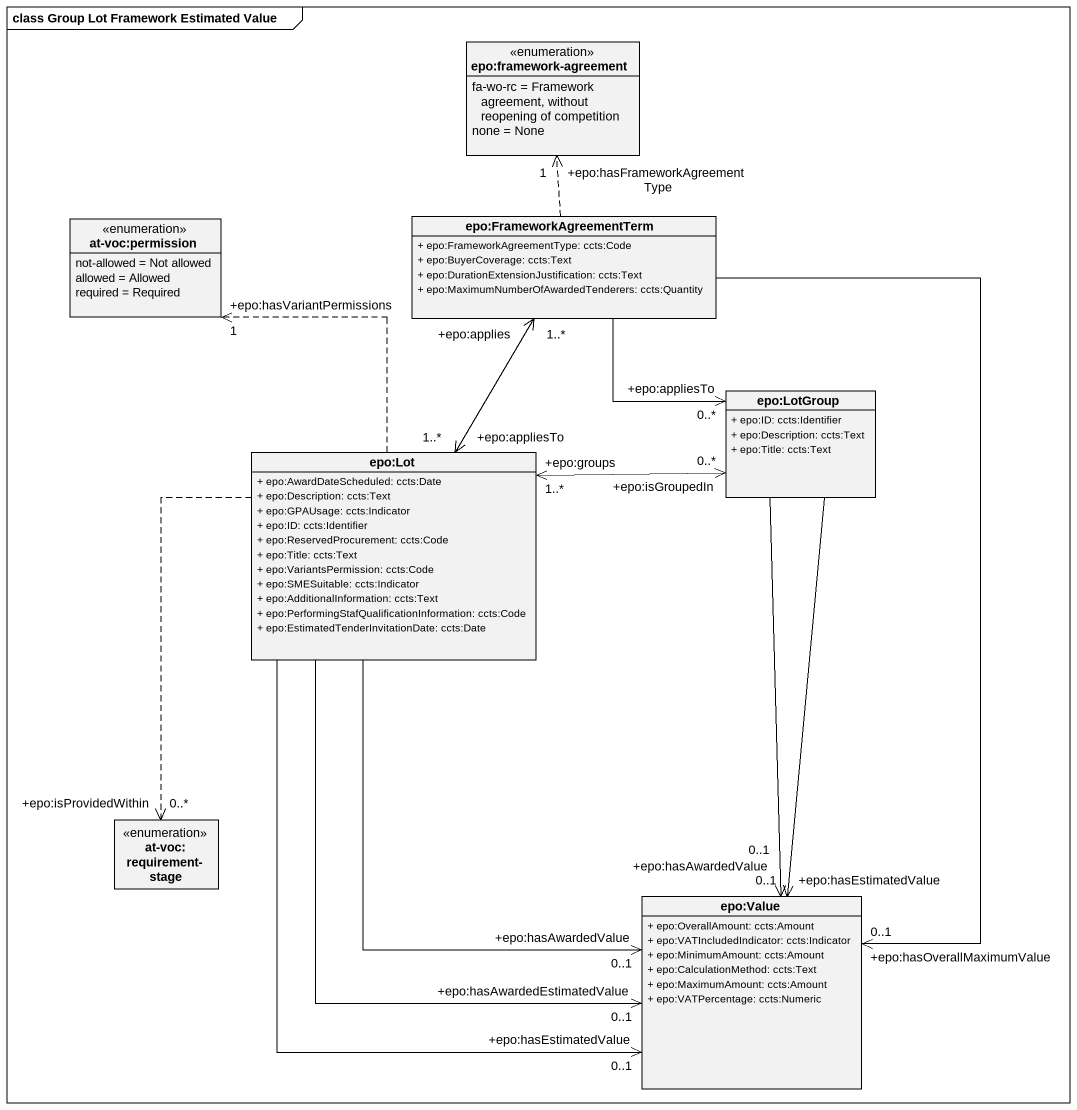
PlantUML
@startuml
mainframe class Group Lot Framework Estimated Value
hide circle
hide empty members
skinparam classAttributeIconSize 0
enum "epo:framework-agreement" as epo_framework_agreement {
  fa-wo-rc = Framework agreement, without reopening of competition
  none = None
}
enum "at-voc:permission" as at_voc_permission {
  not-allowed = Not allowed
  allowed = Allowed
  required = Required
}
class "epo:FrameworkAgreementTerm" as epo_FrameworkAgreementTerm {
  + epo:FrameworkAgreementType: ccts:Code
  + epo:BuyerCoverage: ccts:Text
  + epo:DurationExtensionJustification: ccts:Text
  + epo:MaximumNumberOfAwardedTenderers: ccts:Quantity
}
class "epo:LotGroup" as epo_LotGroup {
  + epo:ID: ccts:Identifier
  + epo:Description: ccts:Text
  + epo:Title: ccts:Text
}
class "epo:Lot" as epo_Lot {
  + epo:AwardDateScheduled: ccts:Date
  + epo:Description: ccts:Text
  + epo:GPAUsage: ccts:Indicator
  + epo:ID: ccts:Identifier
  + epo:ReservedProcurement: ccts:Code
  + epo:Title: ccts:Text
  + epo:VariantsPermission: ccts:Code
  + epo:SMESuitable: ccts:Indicator
  + epo:AdditionalInformation: ccts:Text
  + epo:PerformingStafQualificationInformation: ccts:Code
  + epo:EstimatedTenderInvitationDate: ccts:Date
}
enum "at-voc:requirement-stage" as at_voc_requirement_stage
class "epo:Value" as epo_Value {
  + epo:OverallAmount: ccts:Amount
  + epo:VATIncludedIndicator: ccts:Indicator
  + epo:MinimumAmount: ccts:Amount
  + epo:CalculationMethod: ccts:Text
  + epo:MaximumAmount: ccts:Amount
  + epo:VATPercentage: ccts:Numeric
}
epo_FrameworkAgreementTerm .up.> "+epo:hasFrameworkAgreementType\n1" epo_framework_agreement
epo_FrameworkAgreementTerm --> "+epo:appliesTo\n0..*" epo_LotGroup
epo_FrameworkAgreementTerm "+epo:applies\n1..*" <--> "+epo:appliesTo\n1..*" epo_Lot
epo_FrameworkAgreementTerm --> "+epo:hasOverallMaximumValue\n0..1" epo_Value
epo_LotGroup --> "+epo:hasEstimatedValue\n0..1" epo_Value
epo_LotGroup --> "+epo:hasAwardedValue\n0..1" epo_Value
epo_Lot .up.> "+epo:hasVariantPermissions\n1" at_voc_permission
epo_Lot "+epo:groups\n1..*" <-right-> "+epo:isGroupedIn\n0..*" epo_LotGroup
epo_Lot ..> "+epo:isProvidedWithin\n0..*" at_voc_requirement_stage
epo_Lot --> "+epo:hasAwardedValue\n0..1" epo_Value
epo_Lot --> "+epo:hasEstimatedValue\n0..1" epo_Value
epo_Lot --> "+epo:hasAwardedEstimatedValue\n0..1" epo_Value
@enduml
